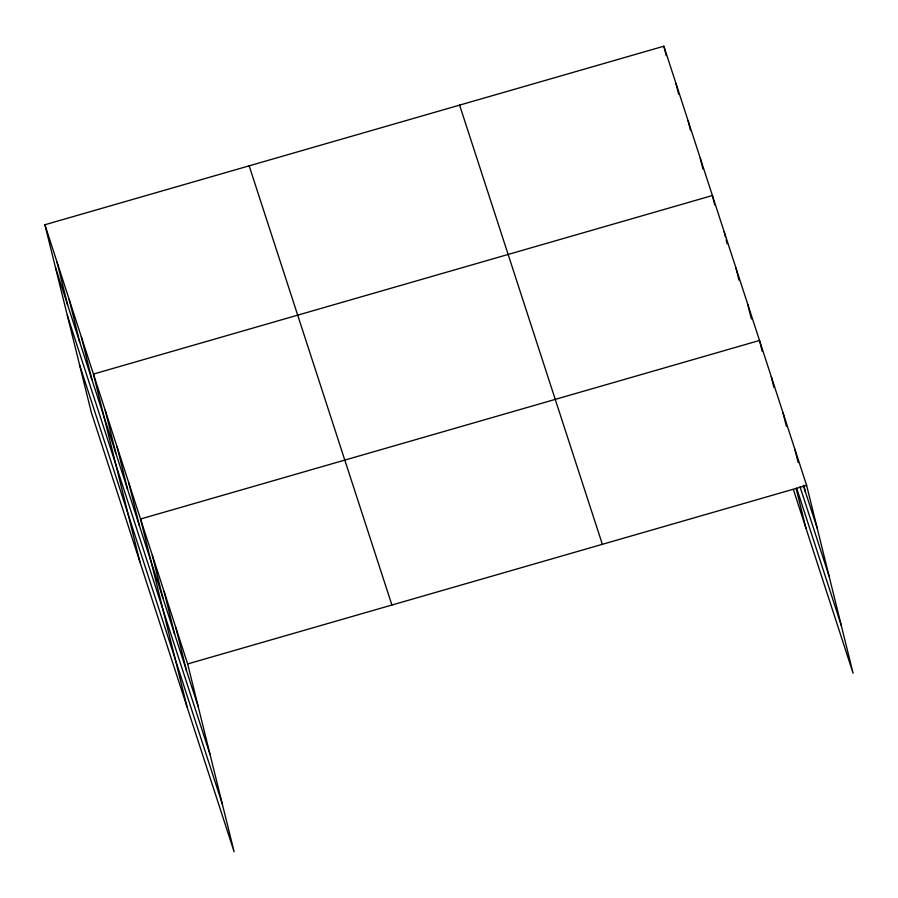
<?xml version="1.0" encoding="UTF-8"?>
<svg xmlns="http://www.w3.org/2000/svg" width="898" height="898" viewBox="0 0 898 898"><rect width="100%" height="100%" fill="white"/><g stroke="black" fill="none" stroke-linecap="round" stroke-linejoin="round"><path stroke-width="1.35" d="M44.9 224.758L187.648 663.948L234.131 851.798L91.383 412.609L44.9 224.758L663.869 46.202L806.617 485.391L853.1 673.242L793.372 489.489M187.648 663.948L806.617 485.391M803.328 485.504L817.214 528.204M800.028 486.783L829.056 576.067M796.672 488.209L841.258 625.378M459.608 105.133L602.356 544.311M249.161 165.838L391.91 605.028M55.496 267.582L198.245 706.76M67.339 315.434L210.087 754.623M79.54 364.745L222.289 803.935M794.831 449.157L798.142 462.537M803.777 485.29L805.427 491.981M783.056 412.923L786.367 426.303M771.281 376.689L773.93 387.397M762.155 351.163L759.506 340.465L140.537 519.022L187.031 706.861M796.122 488.422L805.989 528.305M747.731 304.231L751.368 318.947M735.956 267.997L738.931 280.041M724.181 231.763L725.505 237.117M726.168 239.788L727.155 243.807M714.718 204.901L712.406 195.528L93.437 374.084L139.92 561.935M700.272 158.194L702.921 168.903M688.137 120.871L690.45 130.232M676.003 83.536L678.652 94.245M663.869 46.202L666.181 55.575M175.873 627.713L186.47 670.525M164.098 591.479L174.683 634.302M152.312 555.245L162.908 598.068M128.762 482.787L139.358 525.599M116.987 446.553L127.583 489.365M105.212 410.319L115.808 453.131M81.303 336.75L91.899 379.573M69.168 299.427L79.765 342.239M57.034 262.093L67.631 304.905"/></g></svg>
